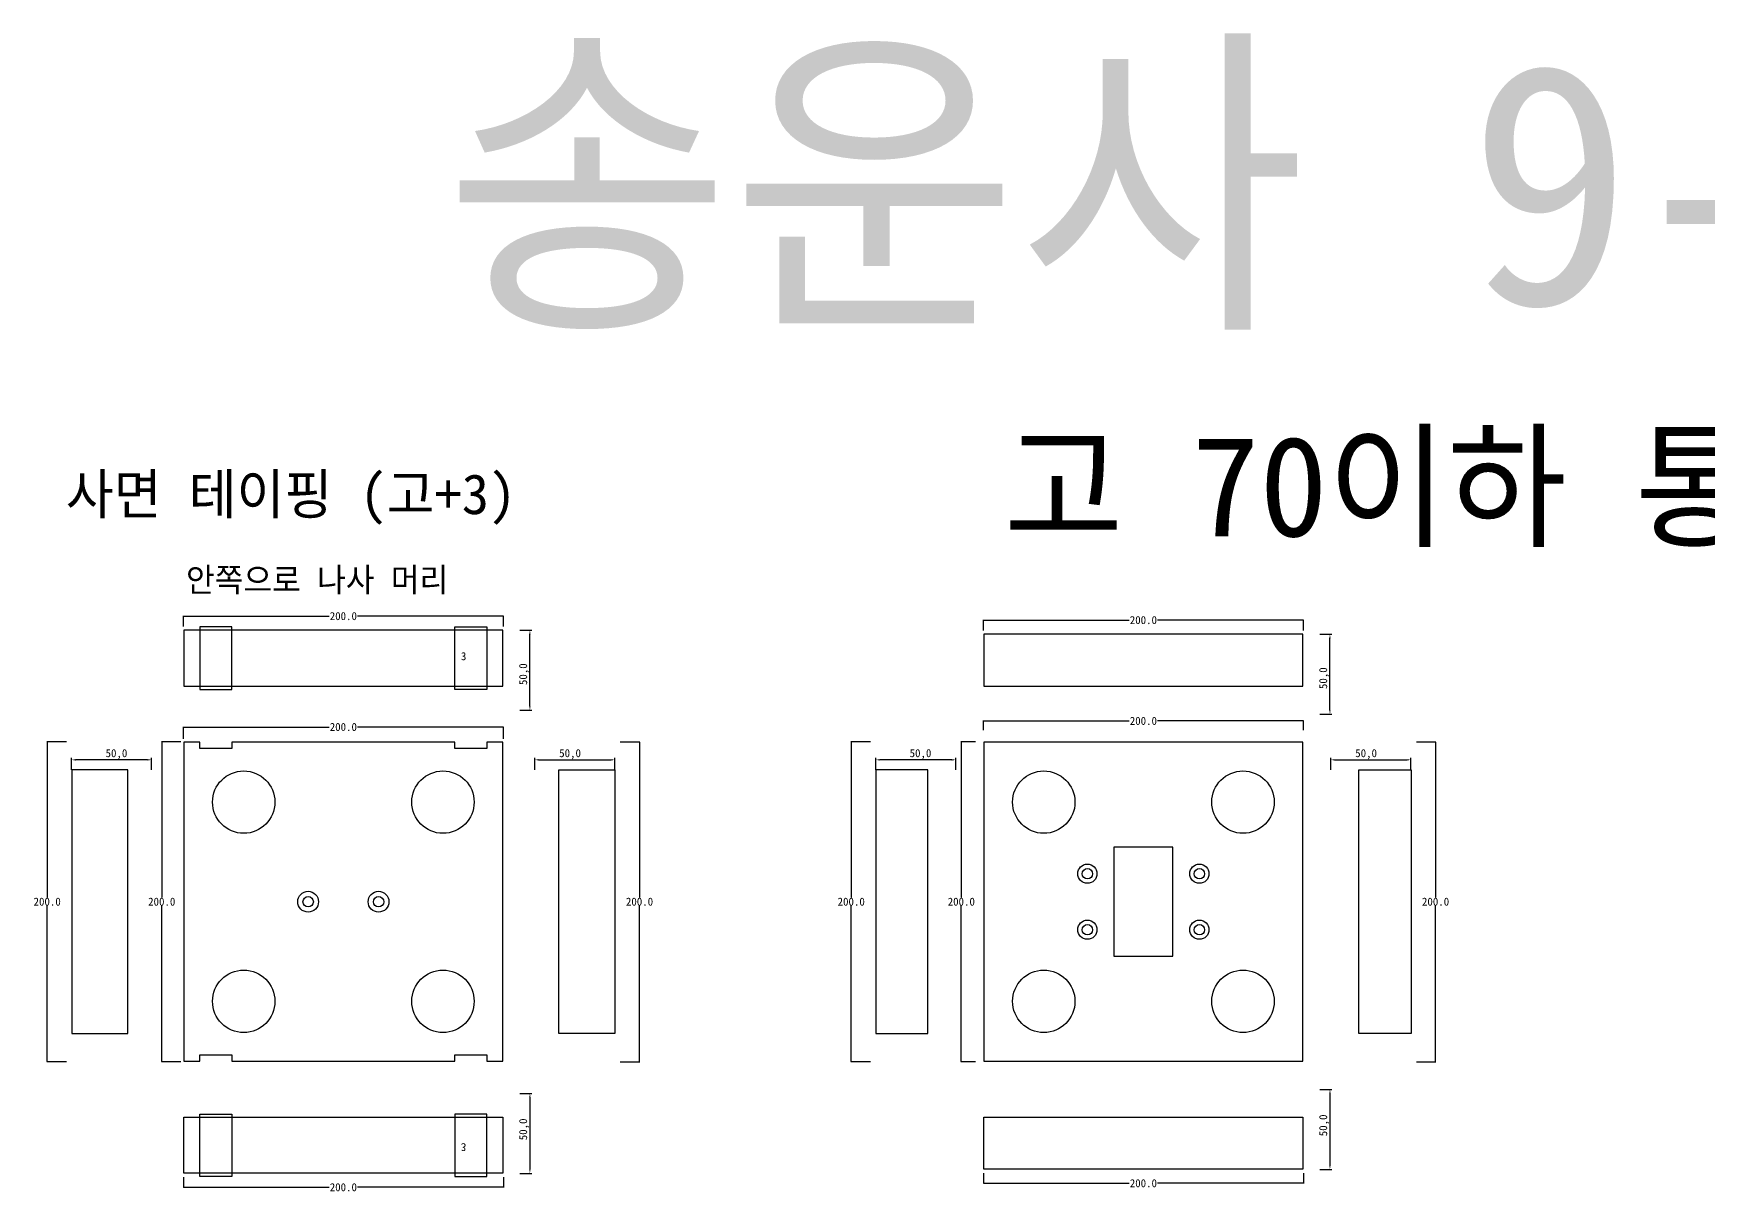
# Model space of a CAD drawing. Header units: millimetres. Extents: x 565 to 2659, y 254 to 979.
# Drawn here: x 565 to 1612, y 254 to 979 of the extents above; entities that cross this region are included whole.
import ezdxf

# ---------------------------------------------------------------- set-up
doc = ezdxf.new("R2010")
doc.units = ezdxf.units.MM
for name, color, linetype in [('TEXT', 7, 'Continuous'), ('볼트 구멍', 7, 'Continuous'), ('치구', 7, 'Continuous'), ('치수', 7, 'Continuous')]:
    doc.layers.add(name, color=color, linetype=linetype)
doc.dimstyles.new('ISO-25', dxfattribs={"dimtxt": 2.5, "dimasz": 2.5, "dimexe": 1.25, "dimexo": 0.625, "dimtad": 1, "dimtxsty": 'Standard', "dimcen": 2.5, "dimadec": 0, "dimazin": 0, "dimtfac": 1, "dimtmove": 0, "dimatfit": 3, "dimfxl": 0, "dimarcsym": 0})
doc.dimstyles.get("Standard").update_dxf_attribs({"dimtxt": 7, "dimasz": 0.18, "dimexe": 0.18, "dimexo": 0.0625, "dimgap": 0.09, "dimtad": 0, "dimtih": 1, "dimtoh": 1, "dimdec": 1, "dimzin": 0, "dimdsep": 46, "dimtxsty": 'Standard', "dimcen": 0.09, "dimadec": 0, "dimazin": 0, "dimtfac": 1, "dimtdec": 1, "dimtofl": 0, "dimtmove": 0, "dimatfit": 3, "dimfxl": 0, "dimtolj": 1, "dimtzin": 0, "dimarcsym": 0})

# ---------------------------------------------------------------- blocks, each defined once
blk = doc.blocks.new('*D28')
at = {"layer": 'Defpoints', "color": 0}
for p in [(1159, 266.4), (1359, 266.4), (1359, 260)]:
    blk.add_point(p, dxfattribs=at)
at = {"layer": '치수', "color": 0, "lineweight": -2}
for p, q in [((1159, 266.3), (1159, 259.8)), ((1359, 266.3), (1359, 259.8)), ((1159.2, 260), (1250.2, 260)), ((1358.8, 260), (1267.8, 260))]:
    blk.add_line(p, q, dxfattribs=at)
at = {"layer": '치수', "color": 0}
for points in [[(1159.2, 260), (1159.2, 260), (1159, 260)], [(1358.8, 260), (1358.8, 260), (1359, 260)]]:
    blk.add_solid(points, dxfattribs=at)
at = {"layer": '치수', "color": 0, "insert": (1259, 260), "char_height": 5, "attachment_point": 5}
blk.add_mtext('\\A1;200.0', dxfattribs=at)
blk = doc.blocks.new('*D29')
at = {"layer": 'Defpoints', "color": 0}
for p in [(1359, 612), (1159, 605.6), (1359, 605.6)]:
    blk.add_point(p, dxfattribs=at)
at = {"layer": '치수', "color": 0, "lineweight": -2}
for p, q in [((1159, 605.6), (1159, 612.1)), ((1159.2, 612), (1250.2, 612)), ((1358.8, 612), (1267.8, 612)), ((1359, 605.6), (1359, 612.1))]:
    blk.add_line(p, q, dxfattribs=at)
at = {"layer": '치수', "color": 0}
for points in [[(1159.2, 612), (1159.2, 611.9), (1159, 612)], [(1358.8, 612), (1358.8, 611.9), (1359, 612)]]:
    blk.add_solid(points, dxfattribs=at)
at = {"layer": '치수', "color": 0, "insert": (1259, 612), "char_height": 5, "attachment_point": 5}
blk.add_mtext('\\A1;200.0', dxfattribs=at)
blk = doc.blocks.new('*D30')
at = {"layer": 'Defpoints', "color": 0}
for p in [(1359, 549), (1159, 543.1), (1359, 543.1)]:
    blk.add_point(p, dxfattribs=at)
at = {"layer": '치수', "color": 0, "lineweight": -2}
for p, q in [((1159, 543.2), (1159, 549.2)), ((1159.2, 549), (1250.2, 549)), ((1358.8, 549), (1267.8, 549)), ((1359, 543.2), (1359, 549.2))]:
    blk.add_line(p, q, dxfattribs=at)
at = {"layer": '치수', "color": 0}
for points in [[(1159.2, 549), (1159.2, 548.9), (1159, 549)], [(1358.8, 549), (1358.8, 548.9), (1359, 549)]]:
    blk.add_solid(points, dxfattribs=at)
at = {"layer": '치수', "color": 0, "insert": (1259, 549), "char_height": 5, "attachment_point": 5}
blk.add_mtext('\\A1;200.0', dxfattribs=at)
blk = doc.blocks.new('*D31')
at = {"layer": 'Defpoints', "color": 0}
for p in [(932, 536), (932, 336), (944.1, 336)]:
    blk.add_point(p, dxfattribs=at)
at = {"layer": '치수', "color": 0, "lineweight": -2}
for p, q in [((932.1, 536), (944.3, 536)), ((944.1, 535.8), (944.1, 438.6)), ((944.1, 336.2), (944.1, 433.4)), ((932.1, 336), (944.3, 336))]:
    blk.add_line(p, q, dxfattribs=at)
at = {"layer": '치수', "color": 0}
for points in [[(944.1, 535.8), (944.1, 535.8), (944.1, 536)], [(944.1, 336.2), (944.1, 336.2), (944.1, 336)]]:
    blk.add_solid(points, dxfattribs=at)
at = {"layer": '치수', "color": 0, "insert": (944.1, 436), "char_height": 5, "attachment_point": 5}
blk.add_mtext('\\A1;200.0', dxfattribs=at)
blk = doc.blocks.new('*D32')
at = {"layer": 'Defpoints', "color": 0}
for p in [(585.9, 536), (573.9, 336), (585.9, 336)]:
    blk.add_point(p, dxfattribs=at)
at = {"layer": '치수', "color": 0, "lineweight": -2}
for p, q in [((585.9, 536), (573.7, 536)), ((573.9, 535.8), (573.9, 438.6)), ((573.9, 336.2), (573.9, 433.4)), ((585.9, 336), (573.7, 336))]:
    blk.add_line(p, q, dxfattribs=at)
at = {"layer": '치수', "color": 0}
for points in [[(573.8, 535.8), (573.9, 535.8), (573.9, 536)], [(573.8, 336.2), (573.9, 336.2), (573.9, 336)]]:
    blk.add_solid(points, dxfattribs=at)
at = {"layer": '치수', "color": 0, "insert": (573.9, 436), "char_height": 5, "attachment_point": 5}
blk.add_mtext('\\A1;200.0', dxfattribs=at)
blk = doc.blocks.new('*D33')
at = {"layer": 'Defpoints', "color": 0}
for p in [(657.5, 536), (645.5, 336), (657.5, 336)]:
    blk.add_point(p, dxfattribs=at)
at = {"layer": '치수', "color": 0, "lineweight": -2}
for p, q in [((657.5, 536), (645.3, 536)), ((645.5, 535.8), (645.5, 438.6)), ((645.5, 336.2), (645.5, 433.4)), ((657.5, 336), (645.3, 336))]:
    blk.add_line(p, q, dxfattribs=at)
at = {"layer": '치수', "color": 0}
for points in [[(645.4, 535.8), (645.5, 535.8), (645.5, 536)], [(645.4, 336.2), (645.5, 336.2), (645.5, 336)]]:
    blk.add_solid(points, dxfattribs=at)
at = {"layer": '치수', "color": 0, "insert": (645.5, 436), "char_height": 5, "attachment_point": 5}
blk.add_mtext('\\A1;200.0', dxfattribs=at)
blk = doc.blocks.new('*D34')
at = {"layer": 'Defpoints', "color": 0}
for p in [(1088.4, 536), (1076.4, 336), (1088.4, 336)]:
    blk.add_point(p, dxfattribs=at)
at = {"layer": '치수', "color": 0, "lineweight": -2}
for p, q in [((1088.4, 536), (1076.2, 536)), ((1076.4, 535.8), (1076.4, 438.6)), ((1076.4, 336.2), (1076.4, 433.4)), ((1088.4, 336), (1076.2, 336))]:
    blk.add_line(p, q, dxfattribs=at)
at = {"layer": '치수', "color": 0}
for points in [[(1076.3, 535.8), (1076.4, 535.8), (1076.4, 536)], [(1076.3, 336.2), (1076.4, 336.2), (1076.4, 336)]]:
    blk.add_solid(points, dxfattribs=at)
at = {"layer": '치수', "color": 0, "insert": (1076.4, 436), "char_height": 5, "attachment_point": 5}
blk.add_mtext('\\A1;200.0', dxfattribs=at)
blk = doc.blocks.new('*D35')
at = {"layer": 'Defpoints', "color": 0}
for p in [(1154.1, 536), (1145.2, 336), (1154.1, 336)]:
    blk.add_point(p, dxfattribs=at)
at = {"layer": '치수', "color": 0, "lineweight": -2}
for p, q in [((1154, 536), (1145, 536)), ((1145.2, 535.8), (1145.2, 438.6)), ((1145.2, 336.2), (1145.2, 433.4)), ((1154, 336), (1145, 336))]:
    blk.add_line(p, q, dxfattribs=at)
at = {"layer": '치수', "color": 0}
for points in [[(1145.2, 535.8), (1145.2, 535.8), (1145.2, 536)], [(1145.2, 336.2), (1145.2, 336.2), (1145.2, 336)]]:
    blk.add_solid(points, dxfattribs=at)
at = {"layer": '치수', "color": 0, "insert": (1145.2, 436), "char_height": 5, "attachment_point": 5}
blk.add_mtext('\\A1;200.0', dxfattribs=at)
blk = doc.blocks.new('*D36')
at = {"layer": 'Defpoints', "color": 0}
for p in [(659, 263.9), (859, 263.9), (859, 257.5)]:
    blk.add_point(p, dxfattribs=at)
at = {"layer": '치수', "color": 0, "lineweight": -2}
for p, q in [((659, 263.8), (659, 257.3)), ((859, 263.8), (859, 257.3)), ((659.2, 257.5), (750.2, 257.5)), ((858.8, 257.5), (767.8, 257.5))]:
    blk.add_line(p, q, dxfattribs=at)
at = {"layer": '치수', "color": 0}
for points in [[(659.2, 257.5), (659.2, 257.5), (659, 257.5)], [(858.8, 257.5), (858.8, 257.5), (859, 257.5)]]:
    blk.add_solid(points, dxfattribs=at)
at = {"layer": '치수', "color": 0, "insert": (759, 257.5), "char_height": 5, "attachment_point": 5}
blk.add_mtext('\\A1;200.0', dxfattribs=at)
blk = doc.blocks.new('*D37')
at = {"layer": 'Defpoints', "color": 0}
for p in [(868.7, 316.2), (868.7, 266.2), (875.6, 266.2)]:
    blk.add_point(p, dxfattribs=at)
at = {"layer": '치수', "color": 0, "lineweight": -2}
for p, q in [((869.3, 316.2), (876.8, 316.2)), ((875.6, 313.7), (875.6, 268.7)), ((869.3, 266.2), (876.8, 266.2))]:
    blk.add_line(p, q, dxfattribs=at)
at = {"layer": '치수', "color": 0}
for points in [[(875.2, 313.7), (876, 313.7), (875.6, 316.2)], [(875.2, 268.7), (876, 268.7), (875.6, 266.2)]]:
    blk.add_solid(points, dxfattribs=at)
at = {"layer": '치수', "color": 0, "insert": (872, 293.7), "char_height": 5, "attachment_point": 5, "rotation": 90}
blk.add_mtext('50,0', dxfattribs=at)
blk = doc.blocks.new('*D38')
at = {"layer": 'Defpoints', "color": 0}
for p in [(659, 608.1), (859, 614.5), (859, 608.1)]:
    blk.add_point(p, dxfattribs=at)
at = {"layer": '치수', "color": 0, "lineweight": -2}
for p, q in [((659, 608.1), (659, 614.6)), ((659.2, 614.5), (750.2, 614.5)), ((858.8, 614.5), (767.8, 614.5)), ((859, 608.1), (859, 614.6))]:
    blk.add_line(p, q, dxfattribs=at)
at = {"layer": '치수', "color": 0}
for points in [[(659.2, 614.5), (659.2, 614.4), (659, 614.5)], [(858.8, 614.5), (858.8, 614.4), (859, 614.5)]]:
    blk.add_solid(points, dxfattribs=at)
at = {"layer": '치수', "color": 0, "insert": (759, 614.5), "char_height": 5, "attachment_point": 5}
blk.add_mtext('\\A1;200.0', dxfattribs=at)
blk = doc.blocks.new('*D39')
at = {"layer": 'Defpoints', "color": 0}
for p in [(859, 545.2), (659, 537.8), (859, 537.8)]:
    blk.add_point(p, dxfattribs=at)
at = {"layer": '치수', "color": 0, "lineweight": -2}
for p, q in [((659, 537.9), (659, 545.4)), ((659.2, 545.2), (750.2, 545.2)), ((858.8, 545.2), (767.8, 545.2)), ((859, 537.9), (859, 545.4))]:
    blk.add_line(p, q, dxfattribs=at)
at = {"layer": '치수', "color": 0}
for points in [[(659.2, 545.2), (659.2, 545.2), (659, 545.2)], [(858.8, 545.2), (858.8, 545.2), (859, 545.2)]]:
    blk.add_solid(points, dxfattribs=at)
at = {"layer": '치수', "color": 0, "insert": (759, 545.2), "char_height": 5, "attachment_point": 5}
blk.add_mtext('\\A1;200.0', dxfattribs=at)
blk = doc.blocks.new('*D40')
at = {"layer": 'Defpoints', "color": 0}
for p in [(589.2, 524.7), (589.2, 517.8), (639.2, 517.8)]:
    blk.add_point(p, dxfattribs=at)
at = {"layer": '치수', "color": 0, "lineweight": -2}
for p, q in [((589.2, 518.4), (589.2, 525.9)), ((636.7, 524.7), (591.7, 524.7)), ((639.2, 518.4), (639.2, 525.9))]:
    blk.add_line(p, q, dxfattribs=at)
at = {"layer": '치수', "color": 0}
for points in [[(591.7, 525.1), (591.7, 524.2), (589.2, 524.7)], [(636.7, 525.1), (636.7, 524.2), (639.2, 524.7)]]:
    blk.add_solid(points, dxfattribs=at)
at = {"layer": '치수', "color": 0, "insert": (617.2, 528.2), "char_height": 5, "attachment_point": 5}
blk.add_mtext('50,0', dxfattribs=at)
blk = doc.blocks.new('*D41')
at = {"layer": 'Defpoints', "color": 0}
for p in [(928.7, 524.7), (878.7, 517.8), (928.7, 517.8)]:
    blk.add_point(p, dxfattribs=at)
at = {"layer": '치수', "color": 0, "lineweight": -2}
for p, q in [((878.7, 518.4), (878.7, 525.9)), ((881.2, 524.7), (926.2, 524.7)), ((928.7, 518.4), (928.7, 525.9))]:
    blk.add_line(p, q, dxfattribs=at)
at = {"layer": '치수', "color": 0}
for points in [[(881.2, 525.1), (881.2, 524.2), (878.7, 524.7)], [(926.2, 525.1), (926.2, 524.2), (928.7, 524.7)]]:
    blk.add_solid(points, dxfattribs=at)
at = {"layer": '치수', "color": 0, "insert": (900.7, 528.2), "char_height": 5, "attachment_point": 5}
blk.add_mtext('50,0', dxfattribs=at)
blk = doc.blocks.new('*D42')
at = {"layer": 'Defpoints', "color": 0}
for p in [(868.7, 605.7), (875.6, 605.7), (868.7, 555.7)]:
    blk.add_point(p, dxfattribs=at)
at = {"layer": '치수', "color": 0, "lineweight": -2}
for p, q in [((869.3, 605.7), (876.8, 605.7)), ((875.6, 558.2), (875.6, 603.2)), ((869.3, 555.7), (876.8, 555.7))]:
    blk.add_line(p, q, dxfattribs=at)
at = {"layer": '치수', "color": 0}
for points in [[(875.2, 603.2), (876, 603.2), (875.6, 605.7)], [(875.2, 558.2), (876, 558.2), (875.6, 555.7)]]:
    blk.add_solid(points, dxfattribs=at)
at = {"layer": '치수', "color": 0, "insert": (872, 578.2), "char_height": 5, "attachment_point": 5, "rotation": 90}
blk.add_mtext('50,0', dxfattribs=at)
blk = doc.blocks.new('*D43')
at = {"layer": 'Defpoints', "color": 0}
for p in [(1091.7, 524.7), (1091.7, 517.8), (1141.7, 517.8)]:
    blk.add_point(p, dxfattribs=at)
at = {"layer": '치수', "color": 0, "lineweight": -2}
for p, q in [((1091.7, 518.4), (1091.7, 525.9)), ((1139.2, 524.7), (1094.2, 524.7)), ((1141.7, 518.4), (1141.7, 525.9))]:
    blk.add_line(p, q, dxfattribs=at)
at = {"layer": '치수', "color": 0}
for points in [[(1094.2, 525.1), (1094.2, 524.2), (1091.7, 524.7)], [(1139.2, 525.1), (1139.2, 524.2), (1141.7, 524.7)]]:
    blk.add_solid(points, dxfattribs=at)
at = {"layer": '치수', "color": 0, "insert": (1119.7, 528.2), "char_height": 5, "attachment_point": 5}
blk.add_mtext('50,0', dxfattribs=at)
blk = doc.blocks.new('*D45')
at = {"layer": 'Defpoints', "color": 0}
for p in [(1429.5, 536), (1429.5, 336), (1441.6, 336)]:
    blk.add_point(p, dxfattribs=at)
at = {"layer": '치수', "color": 0, "lineweight": -2}
for p, q in [((1429.6, 536), (1441.8, 536)), ((1441.6, 535.8), (1441.6, 438.6)), ((1441.6, 336.2), (1441.6, 433.4)), ((1429.6, 336), (1441.8, 336))]:
    blk.add_line(p, q, dxfattribs=at)
at = {"layer": '치수', "color": 0}
for points in [[(1441.6, 535.8), (1441.6, 535.8), (1441.6, 536)], [(1441.6, 336.2), (1441.6, 336.2), (1441.6, 336)]]:
    blk.add_solid(points, dxfattribs=at)
at = {"layer": '치수', "color": 0, "insert": (1441.6, 436), "char_height": 5, "attachment_point": 5}
blk.add_mtext('\\A1;200.0', dxfattribs=at)
blk = doc.blocks.new('*D48')
at = {"layer": 'Defpoints', "color": 0}
for p in [(1368.7, 318.7), (1368.7, 268.7), (1375.6, 268.7)]:
    blk.add_point(p, dxfattribs=at)
at = {"layer": '치수', "color": 0, "lineweight": -2}
for p, q in [((1369.3, 318.7), (1376.8, 318.7)), ((1375.6, 316.2), (1375.6, 271.2)), ((1369.3, 268.7), (1376.8, 268.7))]:
    blk.add_line(p, q, dxfattribs=at)
at = {"layer": '치수', "color": 0}
for points in [[(1375.2, 316.2), (1376, 316.2), (1375.6, 318.7)], [(1375.2, 271.2), (1376, 271.2), (1375.6, 268.7)]]:
    blk.add_solid(points, dxfattribs=at)
at = {"layer": '치수', "color": 0, "insert": (1372, 296.2), "char_height": 5, "attachment_point": 5, "rotation": 90}
blk.add_mtext('50,0', dxfattribs=at)
blk = doc.blocks.new('*D51')
at = {"layer": 'Defpoints', "color": 0}
for p in [(1368.7, 603.2), (1375.6, 603.2), (1368.7, 553.2)]:
    blk.add_point(p, dxfattribs=at)
at = {"layer": '치수', "color": 0, "lineweight": -2}
for p, q in [((1369.3, 603.2), (1376.8, 603.2)), ((1375.6, 555.7), (1375.6, 600.7)), ((1369.3, 553.2), (1376.8, 553.2))]:
    blk.add_line(p, q, dxfattribs=at)
at = {"layer": '치수', "color": 0}
for points in [[(1375.2, 600.7), (1376, 600.7), (1375.6, 603.2)], [(1375.2, 555.7), (1376, 555.7), (1375.6, 553.2)]]:
    blk.add_solid(points, dxfattribs=at)
at = {"layer": '치수', "color": 0, "insert": (1372, 575.7), "char_height": 5, "attachment_point": 5, "rotation": 90}
blk.add_mtext('50,0', dxfattribs=at)
blk = doc.blocks.new('*D52')
at = {"layer": 'Defpoints', "color": 0}
for p in [(1426.2, 524.7), (1376.2, 517.8), (1426.2, 517.8)]:
    blk.add_point(p, dxfattribs=at)
at = {"layer": '치수', "color": 0, "lineweight": -2}
for p, q in [((1376.2, 518.4), (1376.2, 525.9)), ((1378.7, 524.7), (1423.7, 524.7)), ((1426.2, 518.4), (1426.2, 525.9))]:
    blk.add_line(p, q, dxfattribs=at)
at = {"layer": '치수', "color": 0}
for points in [[(1378.7, 525.1), (1378.7, 524.2), (1376.2, 524.7)], [(1423.7, 525.1), (1423.7, 524.2), (1426.2, 524.7)]]:
    blk.add_solid(points, dxfattribs=at)
at = {"layer": '치수', "color": 0, "insert": (1398.2, 528.2), "char_height": 5, "attachment_point": 5}
blk.add_mtext('50,0', dxfattribs=at)

msp = doc.modelspace()

# ---------------------------------------------------------------- linework, layer by layer
at = {"layer": '볼트 구멍', "color": 3}
msp.add_lwpolyline([(1240.5, 401.99), (1277.5, 401.99), (1277.5, 469.99), (1240.5, 469.99)], close=True, dxfattribs=at)
at = {"layer": '볼트 구멍', "color": 6}
for centre in [(1224, 453.49), (1294, 453.49), (1224, 418.49), (1294, 418.49)]:
    msp.add_circle(centre, 6, dxfattribs=at)
at = {"layer": '볼트 구멍', "color": 3}
for centre in [(1224, 453.49), (1294, 453.49), (737, 435.99), (781, 435.99), (1224, 418.49), (1294, 418.49)]:
    msp.add_circle(centre, 3.25, dxfattribs=at)
at = {"layer": '볼트 구멍', "color": 2}
for centre in [(737, 435.99), (781, 435.99)]:
    msp.add_circle(centre, 6.5, dxfattribs=at)
at = {"layer": '치구', "color": 1}
for points in [[(669.25, 568.74), (689.25, 568.74), (689.25, 607.73), (669.25, 607.73)], [(848.75, 568.74), (828.75, 568.74), (828.75, 607.73), (848.75, 607.73)], [(669.25, 303.24), (689.25, 303.24), (689.25, 264.24), (669.25, 264.24)], [(848.75, 303.24), (828.75, 303.24), (828.75, 264.24), (848.75, 264.24)]]:
    msp.add_lwpolyline(points, close=True, dxfattribs=at)
at = {"layer": '치구'}
for points in [[(659.25, 570.74), (858.75, 570.74), (858.75, 605.74), (659.25, 605.74)], [(1159.25, 570.74), (1358.75, 570.74), (1358.75, 603.24), (1159.25, 603.24)], [(659.25, 336.24), (669.25, 336.24), (669.25, 340.24), (689.25, 340.24), (689.25, 336.24), (828.75, 336.24), (828.75, 340.24), (848.75, 340.24), (848.75, 336.24), (858.75, 336.24), (858.75, 535.74), (848.75, 535.74), (848.75, 531.74), (828.75, 531.74), (828.75, 535.74), (689.25, 535.74), (689.25, 531.74), (669.25, 531.74), (669.25, 535.74), (659.25, 535.74)], [(1159.25, 535.74), (1159.25, 336.24), (1358.75, 336.24), (1358.75, 535.74)], [(624.25, 518.34), (589.25, 518.34), (589.25, 353.64), (624.25, 353.64)], [(893.75, 518.34), (928.75, 518.34), (928.75, 353.64), (893.75, 353.64)], [(1124.25, 518.34), (1091.75, 518.34), (1091.75, 353.63), (1124.25, 353.63)], [(1393.75, 518.34), (1426.25, 518.34), (1426.25, 353.63), (1393.75, 353.63)], [(659.25, 301.24), (858.75, 301.24), (858.75, 266.24), (659.25, 266.24)], [(1159.25, 301.24), (1358.75, 301.24), (1358.75, 268.74), (1159.25, 268.74)]]:
    msp.add_lwpolyline(points, close=True, dxfattribs=at)
for centre in [(696.75, 498.24), (821.25, 498.24), (1196.75, 498.24), (1321.25, 498.24), (696.75, 373.74), (821.25, 373.74), (1196.75, 373.74), (1321.25, 373.74)]:
    msp.add_circle(centre, 19.5, dxfattribs=at)

# ---------------------------------------------------------------- texts
at = {"layer": 'TEXT', "color": 3}
msp.add_text('송운사 9-10호기', height=150, dxfattribs=at).set_placement((821.98, 809.48))
at = {"layer": 'TEXT', "color": 1, "linetype": 'Continuous'}
msp.add_text('고 70이하 통치구 / 70 이상 분리', height=62.5, dxfattribs=at).set_placement((1171.8, 664.4))
at = {"layer": 'TEXT', "linetype": 'Continuous'}
msp.add_text('사면 테이핑 (고+3)', height=25, dxfattribs=at).set_placement((585.6, 678.28))
at = {"layer": 'TEXT', "color": 1}
for s, height, p in [('안쪽으로 나사 머리', 15, (660.65, 629.69)), ('3', 5, (832.46, 586.94))]:
    msp.add_text(s, height=height, dxfattribs=at).set_placement(p)
at = {"layer": 'TEXT', "color": 1, "text_generation_flag": 2}
msp.add_text('3', height=5, rotation=180, dxfattribs=at).set_placement((832.46, 285.03))

# ---------------------------------------------------------------- dimensions: what is measured, and where the dimension line sits
at = {"layer": '치수', "color": 4}
for base, p1, p2, dimstyle, override, picture, middle in [((859, 614.46), (659, 608.06), (859, 608.06), 'Standard', {"dimtxt": 5}, '*D38', (759, 614.46)), ((1359, 611.96), (1159, 605.56), (1359, 605.56), 'Standard', {"dimtxt": 5}, '*D29', (1259, 611.96)), ((928.75, 524.66), (878.75, 517.79), (928.75, 517.79), 'ISO-25', {"dimtxt": 5, "dimdec": 1, "dimzin": 0, "dimtdec": 1}, '*D41', (900.75, 524.66)), ((1426.25, 524.67), (1376.25, 517.79), (1426.25, 517.79), 'ISO-25', {"dimtxt": 5, "dimdec": 1, "dimzin": 0, "dimtdec": 1}, '*D52', (1398.25, 524.67)), ((859, 257.51), (659, 263.91), (859, 263.91), 'Standard', {"dimtxt": 5}, '*D36', (759, 257.51)), ((1359, 260.01), (1159, 266.41), (1359, 266.41), 'Standard', {"dimtxt": 5}, '*D28', (1259, 260.01))]:
    dim = msp.add_linear_dim(base=base, p1=p1, p2=p2, dimstyle=dimstyle, override=override, dxfattribs=at)
    dim.commit()
    dim.dimension.update_dxf_attribs({"geometry": picture, "text_midpoint": middle, "dimtype": 160})
for base, p1, p2, angle, picture, middle in [((875.57, 605.74), (868.68, 555.74), (868.68, 605.74), 90, '*D42', (875.57, 578.24)), ((1375.57, 603.24), (1368.68, 553.24), (1368.68, 603.24), 90, '*D51', (1375.57, 575.74)), ((589.25, 524.66), (639.25, 517.79), (589.25, 517.79), 180, '*D40', (617.25, 524.66)), ((1091.75, 524.67), (1141.75, 517.79), (1091.75, 517.79), 180, '*D43', (1119.75, 524.67)), ((875.57, 266.24), (868.68, 316.24), (868.68, 266.24), 270, '*D37', (875.57, 293.74)), ((1375.57, 268.74), (1368.68, 318.74), (1368.68, 268.74), 270, '*D48', (1375.57, 296.24))]:
    dim = msp.add_linear_dim(base=base, p1=p1, p2=p2, angle=angle, dimstyle='ISO-25', override={"dimtxt": 5, "dimdec": 1, "dimzin": 0, "dimtdec": 1}, dxfattribs=at)
    dim.commit()
    dim.dimension.update_dxf_attribs({"geometry": picture, "text_midpoint": middle, "dimtype": 160})
for base, p1, p2, picture, middle in [((859, 545.21), (659, 537.81), (859, 537.81), '*D39', (759, 545.21)), ((1359, 548.98), (1159, 543.09), (1359, 543.09), '*D30', (1259, 548.98))]:
    dim = msp.add_linear_dim(base=base, p1=p1, p2=p2, dimstyle='Standard', override={"dimtxt": 5}, dxfattribs=at)
    dim.commit()
    dim.dimension.update_dxf_attribs({"geometry": picture, "text_midpoint": middle})
for base, p1, p2, picture, middle in [((573.88, 335.99), (585.95, 535.99), (585.95, 335.99), '*D32', (573.88, 435.99)), ((645.47, 335.99), (657.54, 535.99), (657.54, 335.99), '*D33', (645.47, 435.99)), ((944.11, 335.99), (932.04, 535.99), (932.04, 335.99), '*D31', (944.11, 435.99)), ((1076.38, 335.99), (1088.45, 535.99), (1088.45, 335.99), '*D34', (1076.38, 435.99)), ((1145.2, 335.99), (1154.1, 535.99), (1154.1, 335.99), '*D35', (1145.2, 435.99)), ((1441.61, 335.99), (1429.54, 535.99), (1429.54, 335.99), '*D45', (1441.61, 435.99))]:
    dim = msp.add_linear_dim(base=base, p1=p1, p2=p2, angle=90, dimstyle='Standard', override={"dimtxt": 5}, dxfattribs=at)
    dim.commit()
    dim.dimension.update_dxf_attribs({"geometry": picture, "text_midpoint": middle})

doc.saveas('drawing.dxf')
